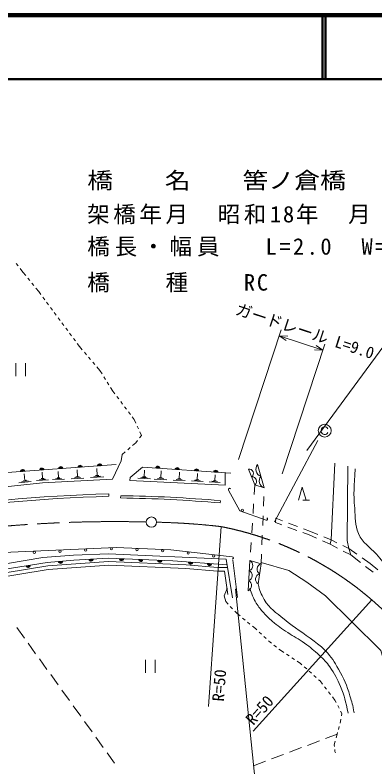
# Model space of a CAD drawing. Units: millimetres, scale not verified. Extents: x 40000 to 680000, y 20000 to 380000.
# Drawn here: x 460946 to 516930, y 262952 to 380000 of the extents above; entities that cross this region are included whole.
import ezdxf
from ezdxf.enums import TextEntityAlignment as Align

# ---------------------------------------------------------------- set-up
doc = ezdxf.new("R2010")
doc.units = ezdxf.units.MM
doc.header["$LTSCALE"] = 1000
doc.linetypes.add('CHAIN', pattern=[18.5, 12, -1.5, 3.5, -1.5])
for name, color, linetype, lineweight in [('M-BGD', 7, 'Continuous', 13), ('M-BMK', 2, 'CHAIN', 13), ('M-BMK-SRVR', 3, 'Continuous', 13), ('M-STR-HTXT', 7, 'Continuous', 13), ('M-STR-STR1', 1, 'Continuous', 13), ('M-STR-STRC', 7, 'Continuous', 13), ('M-TTL', 2, 'Continuous', 140), ('M-TTL-LINE', 7, 'Continuous', 50)]:
    doc.layers.add(name, color=color, linetype=linetype, lineweight=lineweight)
doc.styles.add('ＭＳ ゴシック', font='')
doc.styles.get('ＭＳ ゴシック').set_extended_font_data('MS Gothic')

msp = doc.modelspace()

# ---------------------------------------------------------------- linework, layer by layer
at = {"layer": 'M-BGD'}
for p, q in [((461440, 340949), (461139, 341348)), ((462167, 339985), (461741, 340550)), ((462609, 339439), (462167, 339985)), ((463238, 338661), (462923, 339050)), ((463866, 337883), (463552, 338272)), ((464622, 336948), (464181, 337495)), ((464961, 336491), (464622, 336948)), ((465557, 335688), (465259, 336090)), ((466153, 334885), (465855, 335287)), ((466749, 334082), (466451, 334484)), ((467345, 333279), (467047, 333681)), ((467941, 332476), (467643, 332878)), ((468537, 331674), (468239, 332075)), ((469133, 330871), (468835, 331272)), ((469729, 330068), (469431, 330469)), ((470325, 329265), (470027, 329666)), ((470962, 328406), (470623, 328863)), ((471409, 327882), (470962, 328406)), ((472058, 327120), (471733, 327501)), ((472706, 326359), (472382, 326740)), ((461055, 325794), (461055, 323794)), ((462555, 325794), (462555, 323794)), ((473355, 325598), (473030, 325978)), ((474126, 324692), (473679, 325217)), ((474482, 324129), (474126, 324692)), ((475017, 323284), (474750, 323706)), ((475552, 322439), (475284, 322861)), ((476176, 321453), (475819, 322016)), ((476487, 321037), (476176, 321453)), ((477085, 320235), (476786, 320636)), ((477683, 319434), (477384, 319834)), ((478281, 318632), (477982, 319033)), ((478879, 317831), (478580, 318232)), ((479489, 317014), (479178, 317430)), ((479735, 316474), (479489, 317014)), ((480148, 315563), (479942, 316019)), ((480601, 314568), (480355, 315108)), ((479723, 313420), (480010, 313795)), ((480314, 314193), (480601, 314568)), ((478471, 312337), (478849, 312664)), ((479228, 312991), (479723, 313420)), ((477461, 310617), (477597, 311581)), ((477597, 311581), (478093, 312010)), ((477461, 310617), (476128, 307766)), ((476655, 310027), (456551, 308552)), ((470655, 308140), (470601, 309182)), ((473701, 308313), (473644, 309405)), ((494533, 308671), (480787, 309630)), ((481021, 308107), (481074, 309158)), ((483606, 307977), (483658, 309029)), ((498259, 306880), (497260, 309328)), ((498677, 310014), (499715, 306401)), ((462482, 307556), (462370, 308578)), ((465457, 307855), (464992, 307830)), ((465225, 307843), (465173, 308835)), ((468176, 307873), (467246, 307824)), ((467937, 307985), (467472, 307961)), ((467704, 307973), (467652, 308965)), ((471645, 307931), (469692, 307828)), ((471150, 308035), (470174, 307984)), ((470899, 308153), (470411, 308127)), ((474739, 308093), (472692, 307986)), ((474220, 308203), (473196, 308149)), ((473957, 308326), (473445, 308299)), ((481994, 307794), (480022, 307893)), ((481508, 307951), (480522, 308000)), ((481268, 308094), (480775, 308119)), ((484092, 307821), (483106, 307871)), ((483852, 307965), (483359, 307990)), ((486490, 307822), (486541, 308828)), ((489293, 307671), (489341, 308633)), ((492015, 307524), (492061, 308443)), ((493621, 306812), (493610, 308736)), ((463468, 307405), (461551, 307196)), ((462975, 307481), (462016, 307376)), ((462721, 307582), (462242, 307530)), ((466168, 307643), (464307, 307546)), ((465696, 307743), (464766, 307694)), ((468648, 307774), (466787, 307676)), ((493621, 306812), (478779, 307555)), ((484578, 307665), (482607, 307764)), ((487421, 307523), (485535, 307617)), ((486956, 307672), (486012, 307720)), ((486726, 307810), (486255, 307834)), ((490183, 307385), (488379, 307475)), ((489738, 307528), (488836, 307573)), ((489518, 307659), (489067, 307682)), ((492865, 307251), (491141, 307337)), ((492440, 307387), (491578, 307430)), ((492230, 307513), (491799, 307534)), ((505024, 304490), (505624, 306490)), ((505624, 306490), (506224, 304490)), ((475547, 305478), (475559, 305093)), ((477377, 305178), (477373, 304824)), ((492900, 304402), (492870, 304049)), ((505724, 304490), (506724, 304490)), ((501492, 301692), (501468, 301003)), ((501468, 301003), (502433, 300647)), ((501492, 301692), (502562, 301281)), ((503496, 300923), (504896, 300386)), ((503371, 300301), (504778, 299782)), ((505830, 300027), (506900, 299617)), ((505717, 299436), (506682, 299080)), ((506682, 299080), (507853, 298558)), ((506900, 299617), (508037, 299149)), ((508962, 298769), (510099, 298301)), ((508766, 298151), (509938, 297629)), ((509938, 297629), (511109, 297019)), ((510099, 298301), (511023, 297851)), ((511922, 297413), (512846, 296963)), ((511996, 296557), (513167, 295948)), ((512846, 296963), (514115, 296076)), ((494785, 289296), (493795, 295280)), ((494833, 295151), (495570, 289310)), ((497200, 290386), (497475, 295083)), ((513167, 295948), (514658, 294790)), ((514935, 295504), (516205, 294618)), ((499207, 294553), (498743, 291445)), ((515447, 294176), (516632, 293256)), ((516205, 294618), (517377, 293623)), ((493483, 289598), (493815, 290484)), ((493815, 290484), (493920, 290766)), ((493711, 288712), (493483, 289598)), ((494087, 288314), (493711, 288712)), ((494775, 287588), (494431, 287951)), ((495495, 286827), (495118, 287225)), ((495946, 286456), (495495, 286827)), ((496719, 285821), (496333, 286139)), ((461228, 284640), (462397, 283017)), ((497492, 285186), (497105, 285504)), ((498330, 284498), (497878, 284869)), ((498550, 284295), (498330, 284498)), ((499285, 283617), (498917, 283956)), ((500020, 282939), (499652, 283278)), ((462981, 282206), (464151, 280583)), ((500607, 282398), (500387, 282601)), ((500831, 282220), (500607, 282398)), ((501613, 281596), (501222, 281908)), ((502227, 281107), (502004, 281285)), ((502743, 280771), (502227, 281107)), ((464735, 279772), (465904, 278149)), ((503580, 280225), (503162, 280498)), ((504418, 279679), (503999, 279952)), ((481257, 279626), (481257, 277626)), ((482757, 279626), (482757, 277626)), ((505353, 279069), (504837, 279406)), ((505571, 278873), (505353, 279069)), ((506314, 278205), (505942, 278539)), ((507057, 277536), (506685, 277870)), ((466489, 277338), (467658, 275715)), ((507800, 276867), (507429, 277201)), ((508390, 276336), (508172, 276532)), ((508784, 275831), (508390, 276336)), ((509398, 275042), (509091, 275437)), ((468242, 274903), (469411, 273281)), ((510013, 274253), (509706, 274648)), ((510714, 273354), (510320, 273859)), ((510904, 272984), (510714, 273354)), ((469996, 272469), (471165, 270847)), ((511359, 272094), (511132, 272539)), ((511777, 271279), (511587, 271649)), ((511591, 270013), (511648, 270398)), ((511720, 270893), (511777, 271279)), ((471749, 270035), (472918, 268412)), ((511255, 268785), (511387, 269267)), ((511519, 269750), (511591, 270013)), ((511051, 268039), (511124, 268303)), ((473503, 267601), (474672, 265978)), ((506452, 266309), (508324, 267013)), ((509260, 267365), (511051, 268039)), ((510579, 266419), (510745, 266989)), ((510885, 267469), (511051, 268039)), ((503644, 265252), (505516, 265957)), ((510615, 266144), (510579, 266419)), ((475257, 265167), (476426, 263544)), ((500836, 264196), (502708, 264900)), ((510714, 265373), (510679, 265648)), ((510798, 265154), (510714, 265373)), ((498028, 263140), (499900, 263844))]:
    msp.add_line(p, q, dxfattribs=at)
for points in [[(509938, 297629), (510099, 298301), (510676, 310259)], [(478779, 307555), (478829, 307993), (480787, 309630)], [(512726, 309753), (512625, 298186), (512846, 296963), (513167, 295948)], [(476128, 307766), (465201, 307192), (451146, 305657), (439265, 303853), (432896, 302706)], [(499992, 301378), (495925, 302830), (494154, 306052)], [(392891, 285278), (434100, 293124), (456713, 296224), (476682, 297135), (485199, 296743), (494740, 295680)], [(493795, 295280), (475486, 296115), (470045, 295912), (465262, 295558), (456948, 294153), (455995, 293983)], [(456114, 293194), (457083, 293372), (465942, 294772), (470089, 295121), (475473, 295455), (485514, 295023), (493941, 294393)], [(456202, 292637), (466049, 294250), (475506, 294931), (487568, 294402), (492471, 293999), (494006, 293999)], [(456295, 292072), (466116, 293681), (475514, 294358), (487532, 293831), (492448, 293427), (493548, 293427), (494056, 289786)], [(499221, 294781), (503539, 293511), (506333, 291733), (509225, 289596), (513360, 285553)], [(513360, 285553), (517848, 281065), (523012, 263116)]]:
    msp.add_lwpolyline(points, dxfattribs=at)
for centre in [(496291, 302911), (463941, 296354), (467936, 296536), (471932, 296718), (475928, 296901), (479906, 296786), (483901, 296602), (487870, 296244), (491846, 295801)]:
    msp.add_circle(centre, 175, dxfattribs=at)
for centre, radius, start, end in [((462119, 308906), 354, 12.99151, 175.39669), ((462119, 308906), 283, 15.21555, 173.17265), ((462119, 308906), 212, 18.96188, 169.42633), ((462119, 308906), 142, 26.67361, 161.7146), ((465111, 309126), 354, 12.99151, 175.39669), ((465111, 309126), 283, 15.21555, 173.17265), ((465111, 309126), 212, 18.96188, 169.42633), ((465111, 309126), 142, 26.67361, 161.7146), ((465111, 309126), 100, 36.99127, 151.39693), ((468103, 309345), 354, 12.99151, 175.39669), ((468103, 309345), 283, 15.21555, 173.17265), ((468103, 309345), 212, 18.96188, 169.42633), ((468103, 309345), 142, 26.67361, 161.7146), ((468103, 309345), 100, 36.99127, 151.39693), ((471095, 309565), 354, 12.99151, 175.39669), ((471095, 309565), 283, 15.21555, 173.17265), ((471095, 309565), 212, 18.96188, 169.42633), ((471095, 309565), 142, 26.67361, 161.7146), ((471095, 309565), 100, 36.99127, 151.39693), ((474087, 309784), 354, 12.99151, 175.39669), ((474087, 309784), 283, 15.21555, 173.17265), ((474087, 309784), 212, 18.96188, 169.42633), ((474087, 309784), 142, 26.67361, 161.7146), ((474087, 309784), 100, 36.99127, 151.39693), ((483167, 309410), 354, 4.80824, 167.21342), ((483167, 309410), 283, 7.03228, 164.98938), ((483167, 309410), 212, 10.77861, 161.24306), ((483167, 309410), 142, 18.49034, 153.53133), ((483167, 309410), 100, 28.808, 143.21366), ((486160, 309201), 354, 4.80824, 167.21342), ((486160, 309201), 283, 7.03228, 164.98938), ((486160, 309201), 212, 10.77861, 161.24306), ((486160, 309201), 142, 18.49034, 153.53133), ((486160, 309201), 100, 28.808, 143.21366), ((489152, 308992), 354, 4.80824, 167.21342), ((489152, 308992), 283, 7.03228, 164.98938), ((489152, 308992), 212, 10.77861, 161.24306), ((489152, 308992), 142, 18.49034, 153.53133), ((489152, 308992), 100, 28.808, 143.21366), ((492145, 308784), 354, 4.80824, 167.21342), ((492145, 308784), 283, 7.03228, 164.98938), ((497337, 308645), 687, 308.00076, 96.41221), ((499545, 309285), 1133, 139.99396, 252.06388), ((462119, 308906), 100, 36.99127, 151.39693), ((492145, 308784), 212, 10.77861, 161.24306), ((492145, 308784), 142, 18.49034, 153.53133), ((492145, 308784), 100, 28.808, 143.21366), ((497836, 307421), 687, 308.00076, 96.41221), ((500064, 307479), 1133, 139.99396, 252.06388), ((494318, 306143), 188, 28.79928, 208.79928), ((483397, 45569), 260027, 91.73007, 98.84107), ((483397, 45569), 259642, 91.73007, 98.84423), ((474557, 93150), 211693, 85.03735, 89.23784), ((474557, 93150), 212047, 85.03735, 89.23784), ((500055, 301555), 188, 250.36124, 70.36124), ((468011, 295000), 354, 193.60779, 356.01297), ((468011, 295000), 283, 195.83183, 353.78893), ((468011, 295000), 212, 199.57816, 350.0426), ((472777, 295342), 354, 192.3574, 354.76258), ((472777, 295342), 283, 194.58144, 352.53854), ((472777, 295342), 212, 198.32777, 348.79222), ((472777, 295342), 142, 206.0395, 341.08049), ((472777, 295342), 100, 216.35716, 330.76283), ((477498, 295423), 354, 186.33316, 348.73834), ((477498, 295423), 283, 188.5572, 346.5143), ((477498, 295423), 212, 192.30352, 342.76797), ((477498, 295423), 142, 200.01525, 335.05624), ((477498, 295423), 100, 210.33292, 324.73858), ((480496, 295294), 354, 186.33316, 348.73834), ((480496, 295294), 283, 188.5572, 346.5143), ((480496, 295294), 212, 192.30352, 342.76797), ((480496, 295294), 142, 200.01525, 335.05624), ((480496, 295294), 100, 210.33292, 324.73858), ((483493, 295165), 354, 186.33316, 348.73834), ((483493, 295165), 283, 188.5572, 346.5143), ((483493, 295165), 212, 192.30352, 342.76797), ((483493, 295165), 142, 200.01525, 335.05624), ((483493, 295165), 100, 210.33292, 324.73858), ((494719, 295494), 188, 263.64313, 83.64313), ((497065, 294322), 865, 291.60108, 61.6952), ((462986, 294359), 354, 197.7742, 0.17938), ((462986, 294359), 283, 199.99824, 357.95534), ((462986, 294359), 212, 203.74457, 354.20902), ((462986, 294359), 142, 211.4563, 346.49729), ((462986, 294359), 100, 221.77396, 336.17962), ((468011, 295000), 142, 207.28988, 342.33087), ((468011, 295000), 100, 217.60755, 332.01321), ((488236, 294874), 354, 184.51925, 346.92443), ((488236, 294874), 283, 186.74329, 344.70039), ((488236, 294874), 212, 190.48961, 340.95406), ((488236, 294874), 142, 198.20134, 333.24233), ((488236, 294874), 100, 208.51901, 322.92467), ((491227, 294650), 354, 184.51925, 346.92443), ((491227, 294650), 283, 186.74329, 344.70039), ((491227, 294650), 212, 190.48961, 340.95406), ((491227, 294650), 142, 198.20134, 333.24233), ((491227, 294650), 100, 208.51901, 322.92467), ((499454, 293722), 867, 106.56961, 236.46599), ((496974, 292756), 865, 291.60108, 61.6952), ((499222, 292168), 867, 106.56961, 236.46599), ((496882, 291191), 865, 291.60108, 61.6952)]:
    msp.add_arc(centre, radius, start, end, dxfattribs=at)
for points, knots in [([(513868, 309344), (513683, 306521), (513566, 305619), (513784, 303248), (513928, 301683), (513759, 300714), (514376, 299269), (515030, 297738), (516074, 297304), (517170, 296051), (520070, 292738), (521030, 291713), (524706, 287669)], [0, 0, 0, 0, 1, 1, 1, 2, 2, 2, 3, 3, 3, 4, 4, 4, 4]), ([(512739, 271333), (512345, 273257), (512240, 273936), (511575, 275483), (511041, 276724), (510706, 277421), (509921, 278520), (509372, 279291), (508974, 279660), (508285, 280309), (507433, 281111), (506927, 281534), (505982, 282224), (505004, 282937), (504356, 283185), (503358, 283869), (502401, 284524), (501845, 284872), (500962, 285624), (500412, 286092), (500134, 286390), (499646, 286923), (499135, 287481), (498872, 287820), (498465, 288458), (498202, 288871), (498081, 289121), (497891, 289572), (497694, 290038), (497645, 290223), (497486, 290804)], [0, 0, 0, 0, 1, 1, 1, 2, 2, 2, 3, 3, 3, 4, 4, 4, 5, 5, 5, 6, 6, 6, 7, 7, 7, 8, 8, 8, 9, 9, 9, 10, 10, 10, 10]), ([(498743, 291445), (499020, 290352), (499208, 289912), (499705, 289023), (500540, 287531), (501519, 287056), (502826, 285953), (504556, 284493), (505707, 283909), (507492, 282519), (508206, 281963), (508639, 281679), (509261, 281021), (510194, 280033), (510597, 279359), (511263, 278174), (512123, 276645), (512531, 275728), (513043, 274049), (513355, 273023), (513461, 272633), (513701, 271383)], [0, 0, 0, 0, 1, 1, 1, 2, 2, 2, 3, 3, 3, 4, 4, 4, 5, 5, 5, 6, 6, 6, 7, 7, 7, 7])]:
    msp.add_open_spline(points, degree=3, knots=knots, dxfattribs=at)
at = {"layer": 'M-BMK'}
msp.add_line((516430, 288970), (538822, 268849), dxfattribs=at)
for centre, radius, start, end in [((476447, 97301), 203846, 88.62023, 101.90351), ((480628, 192924), 108153, 83.44085, 88.76755), ((483316, 250672), 50628, 49.15164, 78.99237)]:
    msp.add_arc(centre, radius, start, end, dxfattribs=at)
at = {"layer": 'M-BMK-SRVR'}
for p, q in [((492983, 300369), (491043, 272386)), ((516430, 288970), (497992, 268525))]:
    msp.add_line(p, q, dxfattribs=at)
msp.add_circle((482155, 301066), 800, dxfattribs=at)
at = {"layer": 'M-STR-HTXT'}
for p, q in [((495716, 310802), (502366, 331010)), ((506357, 312229), (519849, 330637)), ((502053, 330060), (508833, 327829)), ((502053, 330060), (503123, 329313)), ((502053, 330060), (503358, 330025)), ((502497, 308571), (509146, 328779)), ((508833, 327829), (507529, 327863)), ((508833, 327829), (507763, 328576)), ((495248, 290706), (498906, 254892))]:
    msp.add_line(p, q, dxfattribs=at)
at = {"layer": 'M-STR-STR1'}
for p, q in [((498259, 306880), (498160, 305383)), ((498259, 306880), (499715, 306401)), ((499592, 303545), (499657, 305043)), ((498060, 303886), (497961, 302390)), ((499464, 300547), (499528, 302046)), ((497861, 300893), (497762, 299396)), ((499335, 297550), (499400, 299049)), ((497663, 297899), (497563, 296403)), ((497475, 295083), (499207, 294553)), ((499207, 294553), (499271, 296051))]:
    msp.add_line(p, q, dxfattribs=at)
at = {"layer": 'M-STR-STRC'}
for p, q in [((508623, 315605), (508573, 315405)), ((508573, 315405), (508573, 315205)), ((508573, 315205), (508623, 315005)), ((508723, 315755), (508623, 315605)), ((508623, 315005), (508723, 314855)), ((508873, 315855), (508723, 315755)), ((509023, 315905), (508873, 315855)), ((509223, 315905), (509023, 315905)), ((509373, 315855), (509223, 315905)), ((509523, 315755), (509373, 315855)), ((509623, 315605), (509523, 315755)), ((509523, 314855), (509623, 315005)), ((501297, 301127), (508035, 313761)), ((508723, 314855), (508873, 314755)), ((508873, 314755), (509023, 314705)), ((509023, 314705), (509223, 314705)), ((509223, 314705), (509373, 314755)), ((509373, 314755), (509523, 314855))]:
    msp.add_line(p, q, dxfattribs=at)
msp.add_circle((509123, 315305), 1000, dxfattribs=at)
at = {"layer": 'M-TTL'}
msp.add_line((680000, 380000), (40000, 380000), dxfattribs=at)
at = {"layer": 'M-TTL-LINE'}
for p, q in [((508747, 380000), (508747, 370000)), ((509247, 380000), (509247, 370000)), ((40000, 370000), (680000, 370000))]:
    msp.add_line(p, q, dxfattribs=at)

# ---------------------------------------------------------------- texts
at = {"layer": 'M-BMK-SRVR', "style": 'ＭＳ ゴシック'}
for rotation, p in [(85.628, (492508, 273166)), (48.535, (497330, 269943))]:
    msp.add_text('R=50', height=1833, rotation=rotation, dxfattribs=at).set_placement(p, align=Align.MIDDLE_LEFT)
at = {"layer": 'M-STR-HTXT', "style": 'ＭＳ ゴシック', "width": 1.15}
msp.add_text('橋\u3000\u3000名\u3000\u3000筈ノ倉橋', height=2566, dxfattribs=at).set_placement((472172, 352203), align=Align.BOTTOM_LEFT)
at = {"layer": 'M-STR-HTXT', "style": 'ＭＳ ゴシック'}
msp.add_text('ガードレール L=9.0', height=1833, rotation=341.786, dxfattribs=at).set_placement((505600, 329419), align=Align.BOTTOM_CENTER)
at = {"layer": 'M-STR-HTXT', "char_height": 2566, "attachment_point": 7, "style": 'ＭＳ ゴシック'}
for s, insert in [('\\T1.16;架橋年月\u3000昭和18年\u3000月', (472172, 347435)), ('\\T1.22;橋長・幅員\u3000\\~L=2.0\u3000W=(7.0)6.0', (472172, 342011)), ('\\T1.16;橋\u3000\u3000種\u3000\u3000RC', (472172, 336820))]:
    msp.add_mtext(s, dxfattribs=dict(at, insert=insert))

doc.saveas('drawing.dxf')
